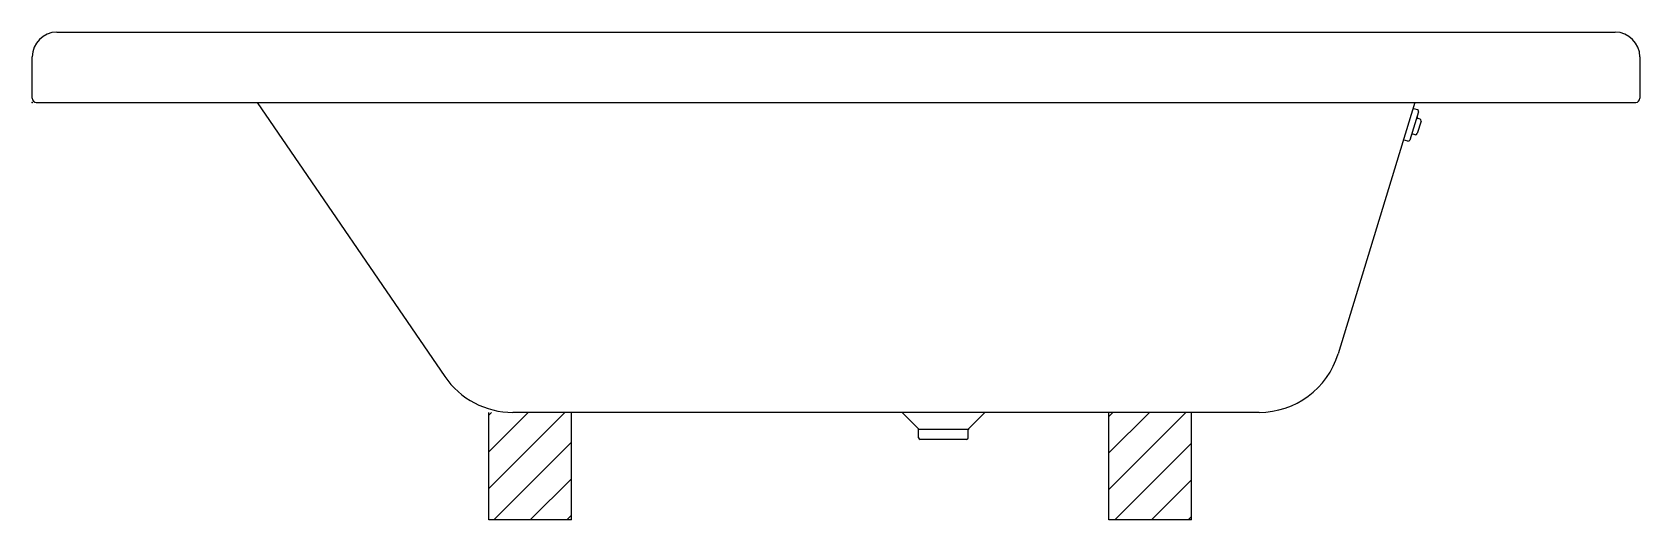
# Model space of a CAD drawing. Extents: x -5980.71 to -5978.76, y -5957.42 to -5956.83.
import ezdxf

# ---------------------------------------------------------------- set-up
doc = ezdxf.new("R2010")
doc.units = 0
doc.layers.get('0').update_dxf_attribs({"linetype": 'CONTINUOUS'})

# ---------------------------------------------------------------- blocks, each defined once
blk = doc.blocks.new('*X0')
at = {"color": 0}
for p, q in [((611, 36.5), (702.9, 128.4)), ((611, 80.7), (658.7, 128.4)), ((611, 124.9), (614.5, 128.4)), ((1361, 123.6), (1365.8, 128.4)), ((1361, 79.4), (1410, 128.4)), ((1361, 35.2), (1454.2, 128.4)), ((617.1, -1.6), (711, 92.3)), ((1368.4, -1.6), (1461, 91)), ((661.3, -1.6), (711, 48.1)), ((1412.6, -1.6), (1461, 46.8)), ((705.5, -1.6), (711, 3.9)), ((1456.8, -1.6), (1461, 2.6))]:
    blk.add_line(p, q, dxfattribs=at)

msp = doc.modelspace()

# ---------------------------------------------------------------- linework, layer by layer
at = {"color": 0}
for p, q in [((-5980.6767, -5956.8257), (-5978.7922, -5956.8257)), ((-5980.7067, -5956.9057), (-5980.7067, -5956.8557)), ((-5978.7622, -5956.8557), (-5978.7622, -5956.9057)), ((-5980.7017, -5956.9107), (-5978.7672, -5956.9107))]:
    msp.add_line(p, q, dxfattribs=at)
at = {"color": 0, "linetype": 'CONTINUOUS'}
for p, q in [((-5980.4345, -5956.9107), (-5980.2077, -5957.2422)), ((-5979.0345, -5956.9107), (-5979.1271, -5957.2148)), ((-5979.03, -5956.922), (-5979.0405, -5956.9562)), ((-5979.0313, -5956.9195), (-5979.0367, -5956.9179)), ((-5979.0268, -5956.9334), (-5979.0314, -5956.9485)), ((-5979.0281, -5956.9309), (-5979.0304, -5956.9302)), ((-5979.043, -5956.9575), (-5979.0483, -5956.9559)), ((-5979.0339, -5956.9499), (-5979.0362, -5956.9491)), ((-5980.1545, -5957.4157), (-5980.1545, -5957.2857)), ((-5979.2228, -5957.2857), (-5980.1252, -5957.2857)), ((-5980.0545, -5957.4157), (-5980.0545, -5957.2857)), ((-5979.6545, -5957.2857), (-5979.6348, -5957.3057)), ((-5979.5741, -5957.3057), (-5979.5545, -5957.2857)), ((-5979.4045, -5957.4157), (-5979.4045, -5957.2857)), ((-5979.3045, -5957.4157), (-5979.3045, -5957.2857)), ((-5979.5744, -5957.3062), (-5979.6346, -5957.3062)), ((-5979.6345, -5957.3164), (-5979.6345, -5957.3068)), ((-5979.5765, -5957.3184), (-5979.6325, -5957.3184)), ((-5979.5745, -5957.3164), (-5979.5745, -5957.3068)), ((-5980.0545, -5957.4157), (-5980.1545, -5957.4157)), ((-5979.3045, -5957.4157), (-5979.4045, -5957.4157))]:
    msp.add_line(p, q, dxfattribs=at)
at = {"color": 0}
for centre, radius, start, end in [((-5980.6767, -5956.8557), 0.03, 90, 180), ((-5978.7922, -5956.8557), 0.03, 0, 90), ((-5980.7017, -5956.9057), 0.005, 180, 270), ((-5978.7672, -5956.9057), 0.005, 270, 0), ((-5978.7672, -5956.9057), 0.005, 270, 0)]:
    msp.add_arc(centre, radius, start, end, dxfattribs=at)
at = {"color": 0, "linetype": 'CONTINUOUS'}
for centre, radius, start, end in [((-5979.0298, -5956.9283), 0.002, 163.0646, 253.0646), ((-5979.0319, -5956.9214), 0.002, 343.0646, 73.0646), ((-5979.0287, -5956.9328), 0.002, 343.0646, 73.0646), ((-5979.0424, -5956.9556), 0.002, 253.0646, 343.0646), ((-5979.0368, -5956.951), 0.002, 73.0646, 163.0646), ((-5979.0333, -5956.9479), 0.002, 253.0646, 343.0646), ((-5979.2228, -5957.1857), 0.1, 270, 343.0646), ((-5980.1252, -5957.1857), 0.1, 214.3783, 270), ((-5979.6365, -5957.3068), 0.002, 0, 33.6901), ((-5979.5725, -5957.3068), 0.002, 146.3099, 180), ((-5979.6325, -5957.3164), 0.002, 180, 270), ((-5979.5765, -5957.3164), 0.002, 270, 0)]:
    msp.add_arc(centre, radius, start, end, dxfattribs=at)
at = {"color": 0}
msp.add_point((-5980.7067, -5956.9107), dxfattribs=at)

# ---------------------------------------------------------------- block references
at = {"color": 0, "linetype": 'CONTINUOUS', "xscale": 0.001, "yscale": 0.001, "zscale": 0.001}
msp.add_blockref('*X0', (-5980.7655, -5957.4141), dxfattribs=at)

doc.saveas('drawing.dxf')
